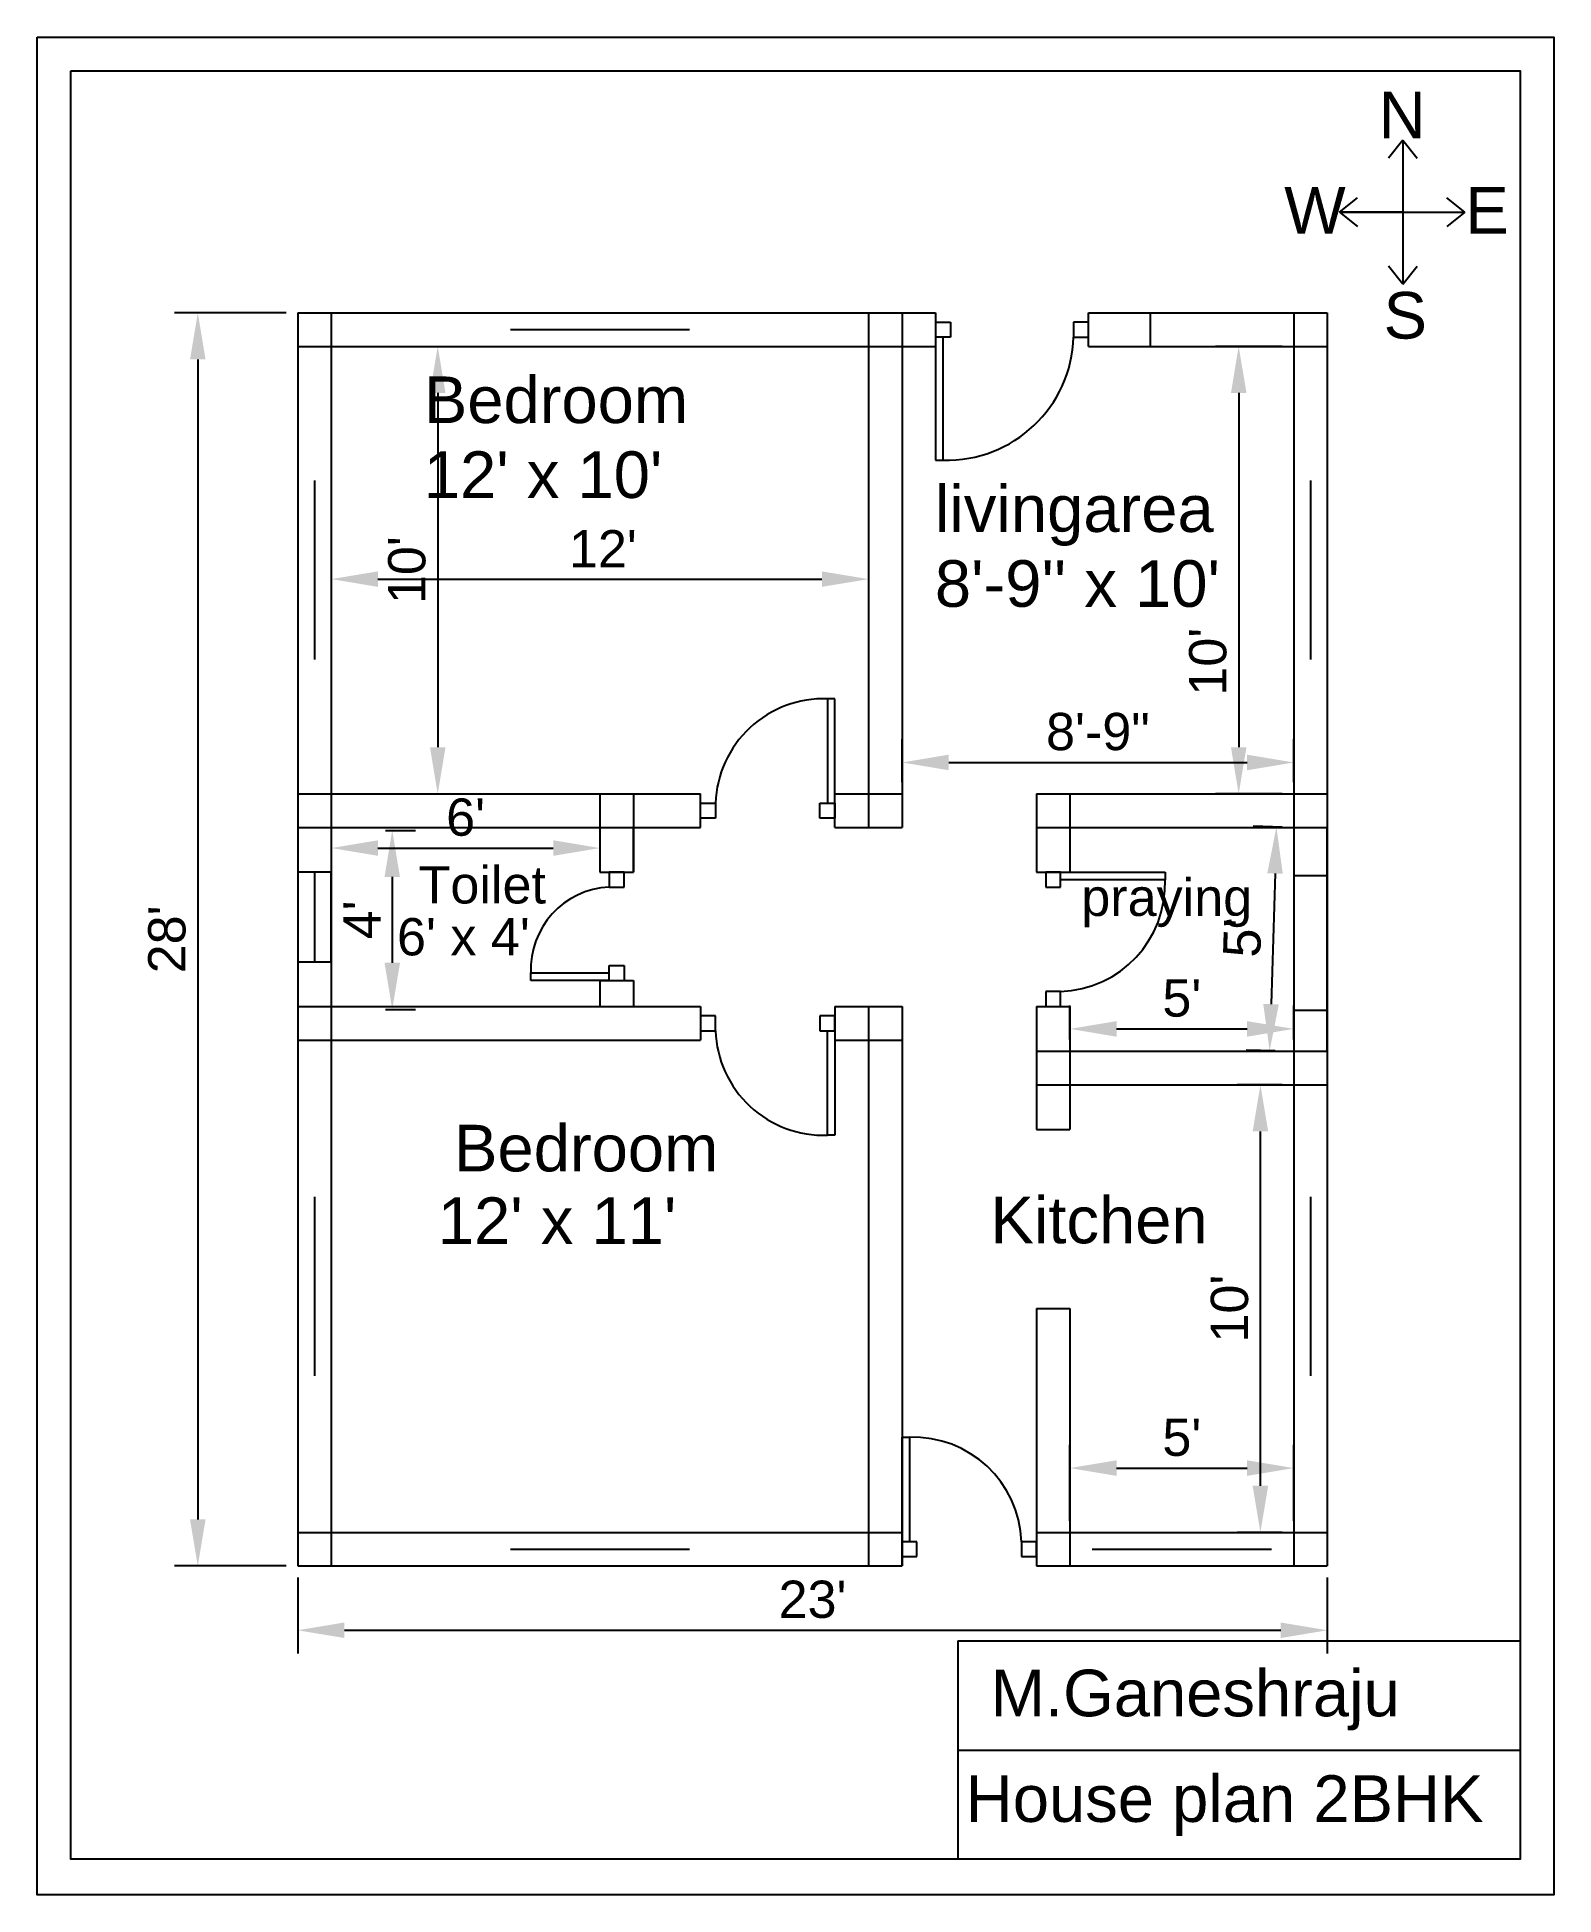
# Model space of a CAD drawing. Header units: inches. Extents: x 2835 to 3241, y 1457 to 1955.
import ezdxf

# ---------------------------------------------------------------- set-up
doc = ezdxf.new("R2010")
doc.units = ezdxf.units.IN
doc.styles.add('Annotative', font='arial.ttf')
doc.styles.get("Standard").update_dxf_attribs({"font": 'arial.ttf'})
doc.dimstyles.new('Annotative', dxfattribs={"dimscale": 0, "dimtxt": 2, "dimasz": 2.5, "dimexe": 1.25, "dimexo": 0.625, "dimtad": 1, "dimdec": 0, "dimlunit": 3, "dimtxsty": 'Standard', "dimcen": 2.5, "dimadec": 0, "dimazin": 0, "dimtfac": 1, "dimtdec": 0, "dimtmove": 0, "dimatfit": 3, "dimfxl": 1, "dimarcsym": 0})

# ---------------------------------------------------------------- blocks, each defined once
blk = doc.blocks.new('*D1')
at = {"color": 0, "lineweight": -2, "transparency": 16777216}
for p, q in [((2913.49, 1869.45), (2913.49, 1803.92)), ((3057.49, 1869.45), (3057.49, 1803.92)), ((2925.99, 1810.17), (3044.99, 1810.17))]:
    blk.add_line(p, q, dxfattribs=at)
at = {"color": 0, "transparency": 16777216}
for points in [[(2925.99, 1812.25), (2925.99, 1808.09), (2913.49, 1810.17)], [(3044.99, 1812.25), (3044.99, 1808.09), (3057.49, 1810.17)]]:
    blk.add_solid(points, dxfattribs=at)
at = {"layer": 'Defpoints', "color": 0, "transparency": 16777216}
for p in [(2913.49, 1872.58), (3057.49, 1872.58), (3057.49, 1810.17)]:
    blk.add_point(p, dxfattribs=at)
at = {"color": 0, "transparency": 16777216, "insert": (2986.29, 1818.31), "char_height": 10, "attachment_point": 5}
blk.add_mtext("12'", dxfattribs=at)
blk = doc.blocks.new('*D2')
at = {"color": 0, "lineweight": -2, "transparency": 16777216}
for p, q in [((2916.61, 1872.58), (2948.27, 1872.58)), ((2942.02, 1860.08), (2942.02, 1765.08)), ((2916.61, 1752.58), (2948.27, 1752.58))]:
    blk.add_line(p, q, dxfattribs=at)
at = {"color": 0, "transparency": 16777216}
for points in [[(2939.94, 1860.08), (2944.1, 1860.08), (2942.02, 1872.58)], [(2939.94, 1765.08), (2944.1, 1765.08), (2942.02, 1752.58)]]:
    blk.add_solid(points, dxfattribs=at)
at = {"layer": 'Defpoints', "color": 0, "transparency": 16777216}
for p in [(2913.49, 1872.58), (2913.49, 1752.58), (2942.02, 1752.58)]:
    blk.add_point(p, dxfattribs=at)
at = {"color": 0, "transparency": 16777216, "insert": (2933.79, 1812.58), "char_height": 10, "attachment_point": 5, "rotation": 90}
blk.add_mtext("10'", dxfattribs=at)
blk = doc.blocks.new('*D3')
at = {"color": 0, "lineweight": -2, "transparency": 16777216}
for p, q in [((3066.49, 1755.7), (3066.49, 1767.26)), ((3171.49, 1755.7), (3171.49, 1767.26)), ((3078.99, 1761.01), (3158.99, 1761.01))]:
    blk.add_line(p, q, dxfattribs=at)
at = {"color": 0, "transparency": 16777216}
for points in [[(3078.99, 1763.1), (3078.99, 1758.93), (3066.49, 1761.01)], [(3158.99, 1763.1), (3158.99, 1758.93), (3171.49, 1761.01)]]:
    blk.add_solid(points, dxfattribs=at)
at = {"layer": 'Defpoints', "color": 0, "transparency": 16777216}
for p in [(3171.49, 1761.01), (3066.49, 1752.58), (3171.49, 1752.58)]:
    blk.add_point(p, dxfattribs=at)
at = {"color": 0, "transparency": 16777216, "insert": (3118.99, 1769.24), "char_height": 10, "attachment_point": 5}
blk.add_mtext('8\'-9"', dxfattribs=at)
blk = doc.blocks.new('*D4')
at = {"color": 0, "lineweight": -2, "transparency": 16777216}
for p, q in [((3168.36, 1872.58), (3150.48, 1872.58)), ((3156.73, 1860.08), (3156.73, 1765.08)), ((3168.36, 1752.58), (3150.48, 1752.58))]:
    blk.add_line(p, q, dxfattribs=at)
at = {"color": 0, "transparency": 16777216}
for points in [[(3154.65, 1860.08), (3158.82, 1860.08), (3156.73, 1872.58)], [(3154.65, 1765.08), (3158.82, 1765.08), (3156.73, 1752.58)]]:
    blk.add_solid(points, dxfattribs=at)
at = {"layer": 'Defpoints', "color": 0, "transparency": 16777216}
for p in [(3171.49, 1872.58), (3156.73, 1752.58), (3171.49, 1752.58)]:
    blk.add_point(p, dxfattribs=at)
at = {"color": 0, "transparency": 16777216, "insert": (3148.5, 1788.03), "char_height": 10, "attachment_point": 5, "rotation": 90}
blk.add_mtext("10'", dxfattribs=at)
blk = doc.blocks.new('*D5')
at = {"color": 0, "lineweight": -2, "transparency": 16777216}
for p, q in [((3111.49, 1686.7), (3111.49, 1695.83)), ((3171.49, 1686.7), (3171.49, 1695.83)), ((3123.99, 1689.58), (3158.99, 1689.58))]:
    blk.add_line(p, q, dxfattribs=at)
at = {"color": 0, "transparency": 16777216}
for points in [[(3123.99, 1691.66), (3123.99, 1687.49), (3111.49, 1689.58)], [(3158.99, 1691.66), (3158.99, 1687.49), (3171.49, 1689.58)]]:
    blk.add_solid(points, dxfattribs=at)
at = {"layer": 'Defpoints', "color": 0, "transparency": 16777216}
for p in [(3171.49, 1689.58), (3111.49, 1683.58), (3171.49, 1683.58)]:
    blk.add_point(p, dxfattribs=at)
at = {"color": 0, "transparency": 16777216, "insert": (3141.49, 1697.79), "char_height": 10, "attachment_point": 5}
blk.add_mtext("5'", dxfattribs=at)
blk = doc.blocks.new('*D6')
at = {"color": 0, "lineweight": -2, "transparency": 16777216}
for p, q in [((3168.36, 1743.67), (3160.6, 1743.91)), ((3166.47, 1731.22), (3165.41, 1696.21)), ((3166.54, 1683.67), (3158.78, 1683.91))]:
    blk.add_line(p, q, dxfattribs=at)
at = {"color": 0, "transparency": 16777216}
for points in [[(3164.39, 1731.29), (3168.55, 1731.16), (3166.85, 1743.72)], [(3163.32, 1696.27), (3167.49, 1696.15), (3165.03, 1683.72)]]:
    blk.add_solid(points, dxfattribs=at)
at = {"layer": 'Defpoints', "color": 0, "transparency": 16777216}
for p in [(3171.49, 1743.58), (3165.03, 1683.72), (3169.66, 1683.58)]:
    blk.add_point(p, dxfattribs=at)
at = {"color": 0, "transparency": 16777216, "insert": (3157.73, 1713.97), "char_height": 10, "attachment_point": 5, "rotation": 88.259}
blk.add_mtext("5'", dxfattribs=at)
blk = doc.blocks.new('*D7')
at = {"color": 0, "lineweight": -2, "transparency": 16777216}
for p, q in [((3168.36, 1674.58), (3156.3, 1674.58)), ((3162.55, 1567.08), (3162.55, 1662.08)), ((3168.36, 1554.58), (3156.3, 1554.58))]:
    blk.add_line(p, q, dxfattribs=at)
at = {"color": 0, "transparency": 16777216}
for points in [[(3160.47, 1662.08), (3164.64, 1662.08), (3162.55, 1674.58)], [(3160.47, 1567.08), (3164.64, 1567.08), (3162.55, 1554.58)]]:
    blk.add_solid(points, dxfattribs=at)
at = {"layer": 'Defpoints', "color": 0, "transparency": 16777216}
for p in [(3162.55, 1674.58), (3171.49, 1674.58), (3171.49, 1554.58)]:
    blk.add_point(p, dxfattribs=at)
at = {"color": 0, "transparency": 16777216, "insert": (3154.32, 1614.58), "char_height": 10, "attachment_point": 5, "rotation": 90}
blk.add_mtext("10'", dxfattribs=at)
blk = doc.blocks.new('*D8')
at = {"color": 0, "lineweight": -2, "transparency": 16777216}
for p, q in [((3111.49, 1557.7), (3111.49, 1578.07)), ((3171.49, 1557.7), (3171.49, 1578.07)), ((3123.99, 1571.82), (3158.99, 1571.82))]:
    blk.add_line(p, q, dxfattribs=at)
at = {"color": 0, "transparency": 16777216}
for points in [[(3123.99, 1573.91), (3123.99, 1569.74), (3111.49, 1571.82)], [(3158.99, 1573.91), (3158.99, 1569.74), (3171.49, 1571.82)]]:
    blk.add_solid(points, dxfattribs=at)
at = {"layer": 'Defpoints', "color": 0, "transparency": 16777216}
for p in [(3171.49, 1571.82), (3111.49, 1554.58), (3171.49, 1554.58)]:
    blk.add_point(p, dxfattribs=at)
at = {"color": 0, "transparency": 16777216, "insert": (3141.49, 1580.03), "char_height": 10, "attachment_point": 5}
blk.add_mtext("5'", dxfattribs=at)
blk = doc.blocks.new('*D9')
at = {"color": 0, "lineweight": -2, "transparency": 16777216}
for p, q in [((2927.99, 1742.81), (2936.08, 1742.81)), ((2929.83, 1730.31), (2929.83, 1707.31)), ((2927.99, 1694.81), (2936.08, 1694.81))]:
    blk.add_line(p, q, dxfattribs=at)
at = {"color": 0, "transparency": 16777216}
for points in [[(2927.75, 1730.31), (2931.91, 1730.31), (2929.83, 1742.81)], [(2927.75, 1707.31), (2931.91, 1707.31), (2929.83, 1694.81)]]:
    blk.add_solid(points, dxfattribs=at)
at = {"layer": 'Defpoints', "color": 0, "transparency": 16777216}
for p in [(2924.86, 1742.81), (2924.86, 1694.81), (2929.83, 1694.81)]:
    blk.add_point(p, dxfattribs=at)
at = {"color": 0, "transparency": 16777216, "insert": (2921.7, 1718.81), "char_height": 10, "attachment_point": 5, "rotation": 90}
blk.add_mtext("4'", dxfattribs=at)
blk = doc.blocks.new('*D10')
at = {"color": 0, "lineweight": -2, "transparency": 16777216}
for p, q in [((2913.49, 1740.45), (2913.49, 1731.81)), ((2985.49, 1740.45), (2985.49, 1731.81)), ((2925.99, 1738.06), (2972.99, 1738.06))]:
    blk.add_line(p, q, dxfattribs=at)
at = {"color": 0, "transparency": 16777216}
for points in [[(2925.99, 1740.15), (2925.99, 1735.98), (2913.49, 1738.06)], [(2972.99, 1740.15), (2972.99, 1735.98), (2985.49, 1738.06)]]:
    blk.add_solid(points, dxfattribs=at)
at = {"layer": 'Defpoints', "color": 0, "transparency": 16777216}
for p in [(2913.49, 1743.58), (2985.49, 1743.58), (2985.49, 1738.06)]:
    blk.add_point(p, dxfattribs=at)
at = {"color": 0, "transparency": 16777216, "insert": (2949.49, 1746.29), "char_height": 10, "attachment_point": 5}
blk.add_mtext("6'", dxfattribs=at)
blk = doc.blocks.new('*D23')
at = {"color": 0, "lineweight": -2, "transparency": 16777216}
for p, q in [((2901.36, 1881.58), (2871.45, 1881.58)), ((2877.7, 1869.08), (2877.7, 1558.08)), ((2901.36, 1545.58), (2871.45, 1545.58))]:
    blk.add_line(p, q, dxfattribs=at)
at = {"color": 0, "transparency": 16777216}
for points in [[(2875.62, 1869.08), (2879.79, 1869.08), (2877.7, 1881.58)], [(2875.62, 1558.08), (2879.79, 1558.08), (2877.7, 1545.58)]]:
    blk.add_solid(points, dxfattribs=at)
at = {"layer": 'Defpoints', "color": 0, "transparency": 16777216}
for p in [(2904.49, 1881.58), (2877.7, 1545.58), (2904.49, 1545.58)]:
    blk.add_point(p, dxfattribs=at)
at = {"color": 0, "transparency": 16777216, "insert": (2869.47, 1713.58), "char_height": 10, "attachment_point": 5, "rotation": 90}
blk.add_mtext("28'", dxfattribs=at)
blk = doc.blocks.new('*D24')
at = {"color": 0, "lineweight": -2, "transparency": 16777216}
for p, q in [((2904.49, 1542.45), (2904.49, 1522.09)), ((3180.49, 1542.45), (3180.49, 1522.09)), ((2916.99, 1528.34), (3167.99, 1528.34))]:
    blk.add_line(p, q, dxfattribs=at)
at = {"color": 0, "transparency": 16777216}
for points in [[(2916.99, 1530.43), (2916.99, 1526.26), (2904.49, 1528.34)], [(3167.99, 1530.43), (3167.99, 1526.26), (3180.49, 1528.34)]]:
    blk.add_solid(points, dxfattribs=at)
at = {"layer": 'Defpoints', "color": 0, "transparency": 16777216}
for p in [(2904.49, 1545.58), (3180.49, 1545.58), (3180.49, 1528.34)]:
    blk.add_point(p, dxfattribs=at)
at = {"color": 0, "transparency": 16777216, "insert": (3042.49, 1536.58), "char_height": 10, "attachment_point": 5}
blk.add_mtext("23'", dxfattribs=at)

msp = doc.modelspace()

# ---------------------------------------------------------------- linework, layer by layer
for p, q in [((3200.75, 1927.9), (3196.9, 1923.06)), ((3200.75, 1927.9), (3200.75, 1889.21)), ((3200.75, 1927.9), (3204.6, 1923.06)), ((3183.72, 1908.55), (3188.56, 1912.41)), ((3200.75, 1908.55), (3183.72, 1908.55)), ((3183.72, 1908.55), (3217.39, 1908.55)), ((3183.72, 1908.55), (3188.56, 1904.7)), ((3217.39, 1908.55), (3212.56, 1912.41)), ((3217.39, 1908.55), (3212.56, 1904.7)), ((3200.75, 1889.21), (3196.9, 1894.05)), ((3200.75, 1889.21), (3204.6, 1894.05)), ((2904.49, 1881.58), (3075.49, 1881.58)), ((2904.49, 1881.58), (2904.49, 1545.58)), ((2913.49, 1881.58), (2913.49, 1545.58)), ((3057.49, 1881.58), (3057.49, 1743.58)), ((3066.49, 1881.58), (3066.49, 1743.58)), ((3066.49, 1881.58), (3075.49, 1881.58)), ((3075.49, 1881.58), (3075.49, 1872.58)), ((3075.49, 1879.08), (3079.49, 1879.08)), ((3079.49, 1879.08), (3079.49, 1875.08)), ((3116.49, 1879.08), (3112.49, 1879.08)), ((3112.49, 1879.08), (3112.49, 1875.08)), ((3116.49, 1881.58), (3180.49, 1881.58)), ((3116.49, 1872.58), (3116.49, 1881.58)), ((3116.49, 1881.58), (3116.49, 1881.58)), ((3133.01, 1881.58), (3133.01, 1872.58)), ((3171.49, 1881.58), (3171.49, 1545.58)), ((3180.49, 1881.58), (3180.49, 1545.58)), ((2961.49, 1877.08), (3009.49, 1877.08)), ((3075.49, 1875.08), (3075.49, 1842.08)), ((3079.49, 1875.08), (3075.49, 1875.08)), ((3077.49, 1842.08), (3077.49, 1875.08)), ((3112.49, 1875.08), (3116.49, 1875.08)), ((2904.49, 1872.58), (3075.49, 1872.58)), ((3116.49, 1872.58), (3180.49, 1872.58)), ((3075.49, 1842.08), (3077.49, 1842.08)), ((2908.99, 1836.58), (2908.99, 1788.58)), ((3175.99, 1836.58), (3175.99, 1788.58)), ((3048.49, 1778.08), (3046.49, 1778.08)), ((3046.49, 1778.08), (3046.49, 1750.08)), ((3048.49, 1750.08), (3048.49, 1778.08)), ((2904.49, 1752.58), (3012.49, 1752.58)), ((2985.49, 1752.58), (2985.49, 1731.58)), ((2994.49, 1752.58), (2994.49, 1731.58)), ((3012.49, 1743.58), (3012.49, 1752.58)), ((3012.49, 1746.08), (3012.49, 1750.08)), ((3012.49, 1750.08), (3016.49, 1750.08)), ((3016.49, 1750.08), (3016.49, 1746.08)), ((3044.49, 1746.08), (3044.49, 1750.08)), ((3044.49, 1750.08), (3048.49, 1750.08)), ((3048.49, 1752.58), (3066.49, 1752.58)), ((3048.49, 1743.58), (3048.49, 1752.58)), ((3048.49, 1750.08), (3048.49, 1746.08)), ((3102.49, 1752.58), (3180.49, 1752.58)), ((3102.49, 1752.58), (3102.49, 1731.58)), ((3111.49, 1752.58), (3111.49, 1731.58)), ((2904.49, 1743.58), (3012.49, 1743.58)), ((2985.49, 1743.58), (2985.49, 1731.58)), ((2994.49, 1731.58), (2994.49, 1743.58)), ((3016.49, 1746.08), (3012.49, 1746.08)), ((3048.49, 1746.08), (3044.49, 1746.08)), ((3048.49, 1743.58), (3066.49, 1743.58)), ((3102.49, 1743.58), (3180.49, 1743.58)), ((3180.49, 1683.58), (3180.49, 1743.58)), ((2904.49, 1731.58), (2904.49, 1707.58)), ((2913.49, 1731.58), (2904.49, 1731.58)), ((2908.99, 1731.58), (2908.99, 1707.58)), ((2913.49, 1707.58), (2913.49, 1731.58)), ((2985.49, 1731.58), (2994.49, 1731.58)), ((2991.99, 1731.58), (2987.99, 1731.58)), ((2987.99, 1731.58), (2987.99, 1727.58)), ((2991.99, 1727.58), (2991.99, 1731.58)), ((3102.49, 1731.58), (3111.49, 1731.58)), ((3104.99, 1731.58), (3104.99, 1727.58)), ((3108.99, 1731.58), (3104.99, 1731.58)), ((3108.99, 1727.58), (3108.99, 1731.58)), ((3108.99, 1731.58), (3136.99, 1731.58)), ((3136.99, 1729.58), (3108.99, 1729.58)), ((3136.99, 1731.58), (3136.99, 1729.58)), ((3180.49, 1730.58), (3171.49, 1730.58)), ((3171.49, 1730.58), (3171.49, 1694.58)), ((3180.49, 1713.58), (3180.49, 1730.58)), ((3180.49, 1694.58), (3180.49, 1730.58)), ((2987.99, 1727.58), (2991.99, 1727.58)), ((3104.99, 1727.58), (3108.99, 1727.58)), ((2904.49, 1707.58), (2913.49, 1707.58)), ((2966.99, 1702.58), (2966.99, 1704.58)), ((2966.99, 1704.58), (2987.99, 1704.58)), ((2987.99, 1702.58), (2987.99, 1706.58)), ((2987.99, 1706.58), (2991.99, 1706.58)), ((2991.99, 1706.58), (2991.99, 1702.58)), ((2987.99, 1702.58), (2966.99, 1702.58)), ((2985.49, 1702.58), (2994.49, 1702.58)), ((2985.49, 1702.58), (2985.49, 1695.58)), ((2994.49, 1702.58), (2994.49, 1695.58)), ((3108.99, 1699.58), (3104.99, 1699.58)), ((3104.99, 1699.58), (3104.99, 1695.58)), ((3108.99, 1695.58), (3108.99, 1699.58)), ((2904.49, 1695.58), (3012.49, 1695.58)), ((3012.49, 1695.58), (3012.49, 1686.58)), ((3048.49, 1695.58), (3066.49, 1695.58)), ((3048.49, 1695.58), (3048.49, 1686.58)), ((3057.49, 1695.58), (3057.49, 1545.58)), ((3066.49, 1695.58), (3066.49, 1545.58)), ((3102.49, 1695.58), (3102.49, 1662.58)), ((3102.49, 1695.58), (3111.49, 1695.58)), ((3104.99, 1695.58), (3108.99, 1695.58)), ((3111.49, 1695.58), (3111.49, 1662.58)), ((3171.49, 1694.58), (3180.49, 1694.58)), ((3012.49, 1693.08), (3012.49, 1689.08)), ((3016.49, 1693.08), (3012.49, 1693.08)), ((3012.49, 1689.08), (3016.49, 1689.08)), ((3016.49, 1689.08), (3016.49, 1693.08)), ((3048.49, 1693.08), (3044.49, 1693.08)), ((3044.49, 1693.08), (3044.49, 1689.08)), ((3044.49, 1689.08), (3048.49, 1689.08)), ((3046.49, 1661.08), (3046.49, 1689.08)), ((3048.49, 1689.08), (3048.49, 1693.08)), ((3048.49, 1689.08), (3048.49, 1661.08)), ((2904.49, 1686.58), (3012.49, 1686.58)), ((3048.49, 1686.58), (3066.49, 1686.58)), ((3102.49, 1683.58), (3180.49, 1683.58)), ((3102.49, 1674.58), (3180.49, 1674.58)), ((3048.49, 1661.08), (3046.49, 1661.08)), ((3102.49, 1662.58), (3111.49, 1662.58)), ((2908.99, 1644.58), (2908.99, 1596.58)), ((3175.99, 1644.58), (3175.99, 1596.58)), ((3102.49, 1614.58), (3102.49, 1545.58)), ((3102.49, 1614.58), (3111.49, 1614.58)), ((3111.49, 1614.58), (3111.49, 1545.58)), ((3066.49, 1552.08), (3066.49, 1580.08)), ((3066.49, 1580.08), (3068.49, 1580.08)), ((3068.49, 1580.08), (3068.49, 1552.08)), ((2904.49, 1554.58), (3066.49, 1554.58)), ((3066.49, 1545.58), (3066.49, 1554.58)), ((3102.49, 1554.58), (3180.49, 1554.58)), ((2961.49, 1550.08), (3009.49, 1550.08)), ((3070.49, 1552.08), (3066.49, 1552.08)), ((3066.49, 1552.08), (3066.49, 1548.08)), ((3070.49, 1548.08), (3070.49, 1552.08)), ((3102.49, 1552.08), (3098.49, 1552.08)), ((3098.49, 1552.08), (3098.49, 1548.08)), ((3102.49, 1548.08), (3102.49, 1552.08)), ((3117.49, 1550.08), (3165.49, 1550.08)), ((2904.49, 1545.58), (3066.49, 1545.58)), ((3066.49, 1548.08), (3070.49, 1548.08)), ((3098.49, 1548.08), (3102.49, 1548.08)), ((3102.49, 1545.58), (3180.49, 1545.58)), ((3081.4, 1525.49), (3232.21, 1525.49)), ((3081.4, 1525.49), (3081.4, 1466.93)), ((3081.4, 1496.21), (3232.21, 1496.21))]:
    msp.add_line(p, q)
for points in [[(2834.64, 1955.48), (3241.21, 1955.48), (3241.21, 1457.4), (2834.64, 1457.4)], [(2843.64, 1946.48), (3232.21, 1946.48), (3232.21, 1466.93), (2843.64, 1466.93)]]:
    msp.add_lwpolyline(points, close=True)
for centre, radius, start, end in [((3078.49, 1876.08), 34.01, 268.3153, 358.3153), ((3045.49, 1749.08), 29.02, 88.0251, 178.0251), ((3107.99, 1728.58), 29.02, 271.9749, 361.9749), ((2988.99, 1705.58), 22.02, 92.6026, 182.6026), ((3045.49, 1690.08), 29.02, 181.9749, 271.9749), ((3069.49, 1551.08), 29.02, 1.9749, 91.9749)]:
    msp.add_arc(centre, radius, start, end)

# ---------------------------------------------------------------- texts
at = {"style": 'Annotative'}
for s, height, p in [('N', 12.5, (3194.25, 1928.38)), ('W', 12.5, (3168.93, 1902.8)), ('E', 12.5, (3217.45, 1902.8)), ('S', 12.5, (3195.57, 1874.66)), ('Bedroom', 12.5, (2938.3, 1852.01)), ("12' x 10'", 12.5, (2938.3, 1831.93)), ('livingarea', 12.5, (3075.29, 1822.82)), ("8'-9'' x 10'", 12.5, (3075.29, 1802.74)), ('Toilet', 10, (2936.88, 1723.2)), ("6' x 4'", 10, (2931.1, 1709.29)), ('Bedroom', 12.5, (2946.39, 1651.37)), ("12' x 11'", 12.5, (2942.05, 1631.91)), ('Kitchen', 12.5, (3090.18, 1632.09)), ('M.Ganeshraju', 12.5, (3090.26, 1505.27)), ('House plan 2BHK', 12.5, (3083.56, 1476.96))]:
    msp.add_text(s, height=height, dxfattribs=at).set_placement(p)
at = {"insert": (3114.54, 1729.86), "char_height": 10, "width": 10, "attachment_point": 1, "style": 'Annotative'}
msp.add_mtext('praying', dxfattribs=at)

# ---------------------------------------------------------------- dimensions: what is measured, and where the dimension line sits
for base, p1, p2, picture, middle in [((2877.7, 1545.58), (2904.49, 1881.58), (2904.49, 1545.58), '*D23', (2869.47, 1713.58)), ((2942.02, 1752.58), (2913.49, 1872.58), (2913.49, 1752.58), '*D2', (2933.79, 1812.58)), ((2929.83, 1694.81), (2924.86, 1742.81), (2924.86, 1694.81), '*D9', (2921.7, 1718.81)), ((3162.55, 1674.58), (3171.49, 1554.58), (3171.49, 1674.58), '*D7', (3154.32, 1614.58))]:
    dim = msp.add_linear_dim(base=base, p1=p1, p2=p2, angle=90, dimstyle='Annotative')
    dim.commit()
    dim.dimension.update_dxf_attribs({"geometry": picture, "text_midpoint": middle})
dim = msp.add_linear_dim(base=(3057.49, 1810.17), p1=(2913.49, 1872.58), p2=(3057.49, 1872.58), dimstyle='Annotative', override={"dimtxt": 2})
dim.commit()
dim.dimension.update_dxf_attribs({"geometry": '*D1', "text_midpoint": (2986.29, 1810.17), "dimtype": 160})
dim = msp.add_linear_dim(base=(3156.73, 1752.58), p1=(3171.49, 1872.58), p2=(3171.49, 1752.58), angle=90, dimstyle='Annotative')
dim.commit()
dim.dimension.update_dxf_attribs({"geometry": '*D4', "text_midpoint": (3156.73, 1788.03), "dimtype": 160})
for base, p1, p2, picture, middle in [((3171.49, 1761.01), (3066.49, 1752.58), (3171.49, 1752.58), '*D3', (3118.99, 1769.24)), ((2985.49, 1738.06), (2913.49, 1743.58), (2985.49, 1743.58), '*D10', (2949.49, 1746.29)), ((3171.49, 1689.58), (3111.49, 1683.58), (3171.49, 1683.58), '*D5', (3141.49, 1697.79)), ((3171.49, 1571.82), (3111.49, 1554.58), (3171.49, 1554.58), '*D8', (3141.49, 1580.03)), ((3180.49, 1528.34), (2904.49, 1545.58), (3180.49, 1545.58), '*D24', (3042.49, 1536.58))]:
    dim = msp.add_linear_dim(base=base, p1=p1, p2=p2, dimstyle='Annotative')
    dim.commit()
    dim.dimension.update_dxf_attribs({"geometry": picture, "text_midpoint": middle})
dim = msp.add_aligned_dim(p1=(3171.49, 1743.58), p2=(3169.66, 1683.58), distance=-4.64, dimstyle='Annotative')
dim.commit()
dim.dimension.update_dxf_attribs({"geometry": '*D6', "text_midpoint": (3157.73, 1713.97)})

doc.saveas('drawing.dxf')
